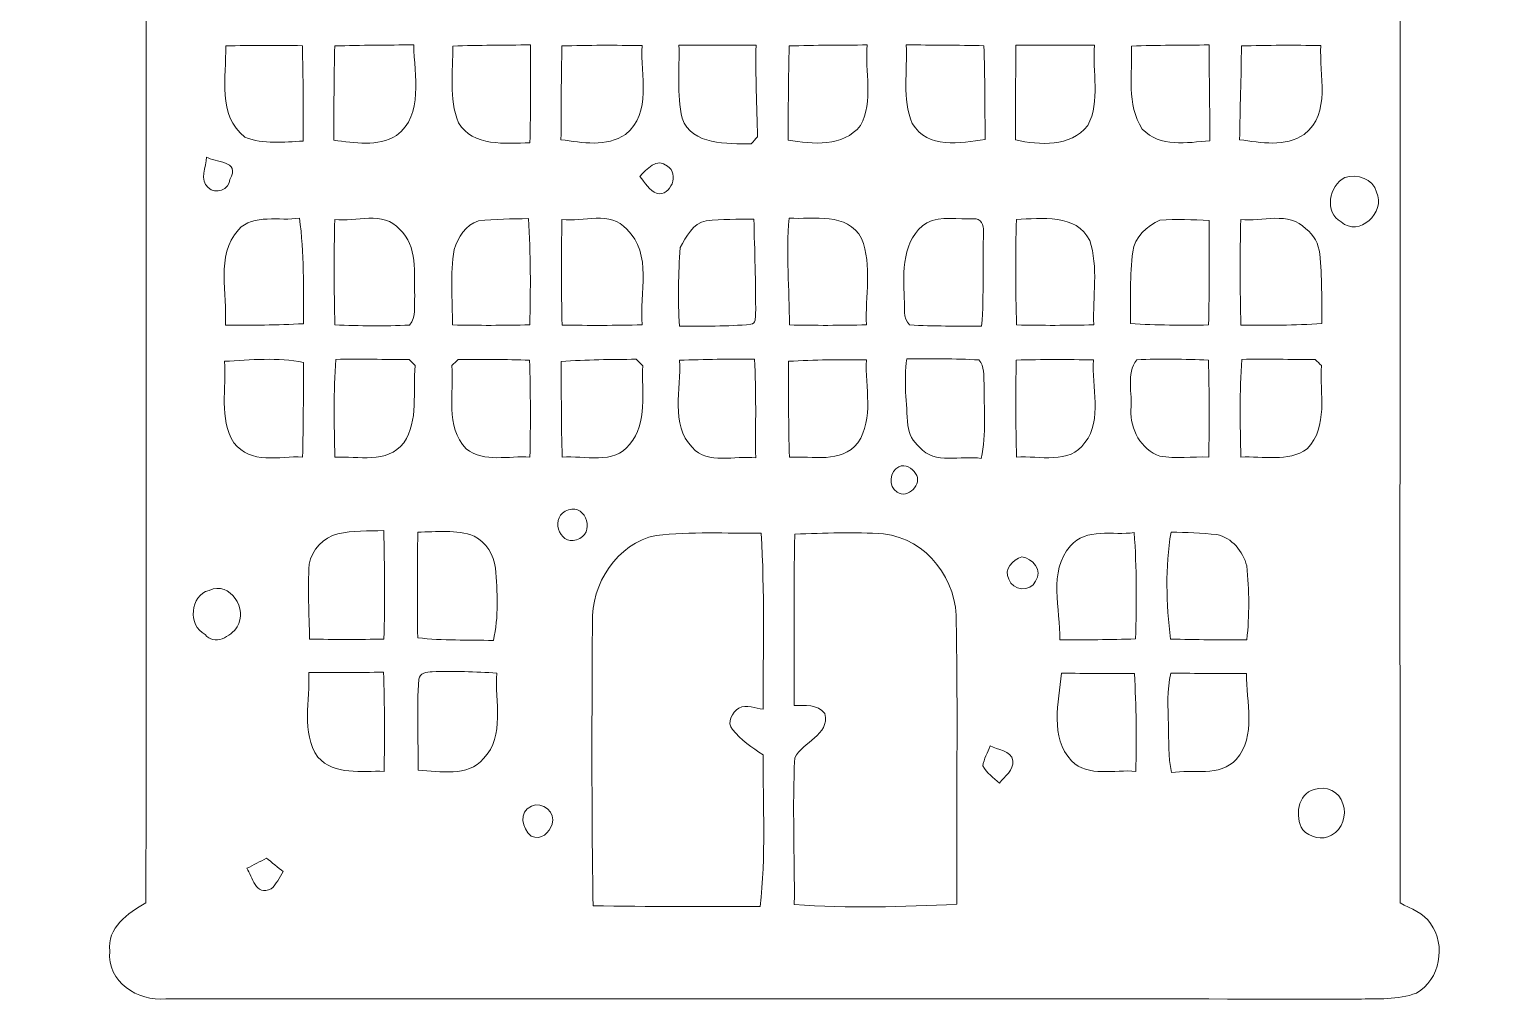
# Model space of a CAD drawing. Header units: centimetres. Extents: x -16.3 to 16.3, y -12.8 to 12.8.
# Drawn here: x -16.3 to 2.02, y -10.99 to 1.24 of the extents above; entities that cross this region are included whole.
import ezdxf

# ---------------------------------------------------------------- set-up
doc = ezdxf.new("R2010")
doc.units = ezdxf.units.CM
doc.header["$MEASUREMENT"] = 0
doc.layers.add('Layer 1', color=7, linetype='Continuous')

msp = doc.modelspace()

# ---------------------------------------------------------------- linework, layer by layer
at = {"layer": 'Layer 1', "color": 251, "lineweight": 9}
for points, knots in [([(-11.70433, 12.76209), (-11.23655, 12.80442), (-10.76383, 12.80371), (-10.29534, 12.76702), (-10.29534, 12.76702), (-9.88647, 12.70599), (-9.56368, 12.33064), (-9.52417, 11.92494), (-9.52417, 11.92494), (-9.48183, 11.412), (-9.509, 10.89624), (-9.50441, 10.38224), (-9.50441, 10.38224), (-9.03732, 10.35755), (-8.55684, 10.2997), (-8.09506, 10.39812), (-8.09506, 10.39812), (-8.07072, 10.72232), (-8.15504, 11.07016), (-8.03014, 11.38025), (-8.03014, 11.38025), (-7.86294, 11.78066), (-7.32918, 11.95458), (-6.95559, 11.73621), (-6.95559, 11.73621), (-6.85117, 11.6593), (-6.76262, 11.56335), (-6.67196, 11.47092), (-6.67196, 11.47092), (-6.46453, 11.66424), (-6.21546, 11.87344), (-5.90996, 11.83075), (-5.90996, 11.83075), (-5.64185, 11.80817), (-5.45911, 11.61027), (-5.2732, 11.44234), (-5.2732, 11.44234), (-5.14302, 11.57322), (-5.02378, 11.73021), (-4.84209, 11.79089), (-4.84209, 11.79089), (-4.5306, 11.89637), (-4.16088, 11.77995), (-3.96932, 11.51149), (-3.96932, 11.51149), (-3.74179, 11.16682), (-3.86138, 10.73361), (-3.78518, 10.34803), (-3.78518, 10.34803), (-3.02318, 10.34591), (-2.26118, 10.35685), (-1.49918, 10.36425), (-1.49918, 10.36425), (-0.74176, 9.38424), (-0.0242, 8.37388), (0.72933, 7.39069), (0.72933, 7.39069), (1.24191, 6.65903), (1.812, 5.96512), (2.27414, 5.19959), (2.27414, 5.19959), (2.43642, 4.73639), (2.43889, 4.12609), (2.05189, 3.76872), (2.05189, 3.76872), (1.74956, 3.47556), (1.31212, 3.54541), (0.935, 3.4618), (0.935, 3.4618), (0.94205, -0.94227), (0.93323, -5.34601), (0.93958, -9.75009), (0.93958, -9.75009), (1.07576, -9.81993), (1.23168, -9.87673), (1.322, -10.00832), (1.322, -10.00832), (1.51743, -10.28031), (1.44406, -10.71423), (1.1442, -10.88215), (1.1442, -10.88215), (0.91171, -10.97599), (0.65313, -10.94706), (0.40865, -10.95976), (0.40865, -10.95976), (-4.58951, -10.95024), (-9.58802, -10.96258), (-14.58582, -10.95376), (-14.58582, -10.95376), (-14.93613, -10.99327), (-15.32666, -10.73927), (-15.28997, -10.35686), (-15.28997, -10.35686), (-15.3256, -10.06371), (-15.06207, -9.87285), (-14.83524, -9.74973), (-14.83524, -9.74973), (-14.82606, -5.6367), (-14.83559, -1.52331), (-14.83065, 2.59009), (-14.83065, 2.59009), (-14.83453, 2.89101), (-14.8236, 3.19299), (-14.85288, 3.49285), (-14.85288, 3.49285), (-15.17108, 3.51578), (-15.51433, 3.49673), (-15.79973, 3.66642), (-15.79973, 3.66642), (-16.03927, 3.84245), (-16.24176, 4.11444), (-16.23541, 4.42454), (-16.23541, 4.42454), (-16.25129, 4.70746), (-16.3035, 5.02285), (-16.14616, 5.27932), (-16.14616, 5.27932), (-15.3009, 6.70101), (-14.44965, 8.11953), (-13.58676, 9.53029), (-13.58676, 9.53029), (-13.41919, 9.79311), (-13.28443, 10.07992), (-13.07523, 10.31345), (-13.07523, 10.31345), (-12.89637, 10.34909), (-12.71187, 10.35191), (-12.53371, 10.39176), (-12.53371, 10.39176), (-12.36826, 10.4274), (-12.5256, 10.67611), (-12.46492, 10.77383), (-12.46492, 10.77383), (-12.44093, 11.20457), (-12.55418, 11.64237), (-12.45505, 12.06817), (-12.45505, 12.06817), (-12.36932, 12.42095), (-12.06064, 12.70247), (-11.70433, 12.76209), (-11.70433, 12.76209), (-11.70433, 12.76209), (-11.70433, 12.76209), (-11.70433, 12.76209)], [0, 0, 0, 0, 0.02702703, 0.02702703, 0.02702703, 0.02702703, 0.05405405, 0.05405405, 0.05405405, 0.05405405, 0.08108108, 0.08108108, 0.08108108, 0.08108108, 0.10810811, 0.10810811, 0.10810811, 0.10810811, 0.13513514, 0.13513514, 0.13513514, 0.13513514, 0.16216216, 0.16216216, 0.16216216, 0.16216216, 0.18918919, 0.18918919, 0.18918919, 0.18918919, 0.21621622, 0.21621622, 0.21621622, 0.21621622, 0.24324324, 0.24324324, 0.24324324, 0.24324324, 0.27027027, 0.27027027, 0.27027027, 0.27027027, 0.2972973, 0.2972973, 0.2972973, 0.2972973, 0.32432432, 0.32432432, 0.32432432, 0.32432432, 0.35135135, 0.35135135, 0.35135135, 0.35135135, 0.37837838, 0.37837838, 0.37837838, 0.37837838, 0.40540541, 0.40540541, 0.40540541, 0.40540541, 0.43243243, 0.43243243, 0.43243243, 0.43243243, 0.45945946, 0.45945946, 0.45945946, 0.45945946, 0.48648649, 0.48648649, 0.48648649, 0.48648649, 0.51351351, 0.51351351, 0.51351351, 0.51351351, 0.54054054, 0.54054054, 0.54054054, 0.54054054, 0.56756757, 0.56756757, 0.56756757, 0.56756757, 0.59459459, 0.59459459, 0.59459459, 0.59459459, 0.62162162, 0.62162162, 0.62162162, 0.62162162, 0.64864865, 0.64864865, 0.64864865, 0.64864865, 0.67567568, 0.67567568, 0.67567568, 0.67567568, 0.7027027, 0.7027027, 0.7027027, 0.7027027, 0.72972973, 0.72972973, 0.72972973, 0.72972973, 0.75675676, 0.75675676, 0.75675676, 0.75675676, 0.78378378, 0.78378378, 0.78378378, 0.78378378, 0.81081081, 0.81081081, 0.81081081, 0.81081081, 0.83783784, 0.83783784, 0.83783784, 0.83783784, 0.86486486, 0.86486486, 0.86486486, 0.86486486, 0.89189189, 0.89189189, 0.89189189, 0.89189189, 0.91891892, 0.91891892, 0.91891892, 0.91891892, 0.94594595, 0.94594595, 0.94594595, 0.94594595, 1, 1, 1, 1]), ([(-13.83158, 1.02658), (-13.81783, 0.63464), (-13.94518, 0.15663), (-13.58887, -0.1203), (-13.58887, -0.1203), (-13.35569, -0.21626), (-13.10098, -0.17851), (-12.85615, -0.17075), (-12.85615, -0.17075), (-12.8551, 0.22965), (-12.85615, 0.63006), (-12.86744, 1.02976), (-12.86744, 1.02976), (-13.18882, 1.03681), (-13.5102, 1.03611), (-13.83158, 1.02658), (-13.83158, 1.02658), (-13.83158, 1.02658), (-13.83158, 1.02658), (-13.83158, 1.02658)], [0, 0, 0, 0, 0.16666667, 0.16666667, 0.16666667, 0.16666667, 0.33333333, 0.33333333, 0.33333333, 0.33333333, 0.5, 0.5, 0.5, 0.5, 0.66666667, 0.66666667, 0.66666667, 0.66666667, 1, 1, 1, 1]), ([(-12.45928, 1.02623), (-12.46951, 0.63182), (-12.47092, 0.23742), (-12.47268, -0.15734), (-12.47268, -0.15734), (-12.20951, -0.19403), (-11.9227, -0.2413), (-11.68211, -0.10055), (-11.68211, -0.10055), (-11.33603, 0.16474), (-11.46162, 0.65475), (-11.46586, 1.03928), (-11.46586, 1.03928), (-11.79711, 1.03893), (-12.12837, 1.03646), (-12.45928, 1.02623), (-12.45928, 1.02623), (-12.45928, 1.02623), (-12.45928, 1.02623), (-12.45928, 1.02623)], [0, 0, 0, 0, 0.16666667, 0.16666667, 0.16666667, 0.16666667, 0.33333333, 0.33333333, 0.33333333, 0.33333333, 0.5, 0.5, 0.5, 0.5, 0.66666667, 0.66666667, 0.66666667, 0.66666667, 1, 1, 1, 1]), ([(-10.97303, 1.02517), (-10.97479, 0.70308), (-11.02559, 0.36794), (-10.90494, 0.06103), (-10.90494, 0.06103), (-10.72114, -0.24695), (-10.3098, -0.19262), (-10.0064, -0.19297), (-10.0064, -0.19297), (-9.99406, 0.21766), (-9.99971, 0.62865), (-9.99795, 1.03928), (-9.99795, 1.03928), (-10.32321, 1.03893), (-10.64812, 1.03611), (-10.97303, 1.02517), (-10.97303, 1.02517), (-10.97303, 1.02517), (-10.97303, 1.02517), (-10.97303, 1.02517)], [0, 0, 0, 0, 0.16666667, 0.16666667, 0.16666667, 0.16666667, 0.33333333, 0.33333333, 0.33333333, 0.33333333, 0.5, 0.5, 0.5, 0.5, 0.66666667, 0.66666667, 0.66666667, 0.66666667, 1, 1, 1, 1]), ([(-9.60212, 1.02729), (-9.61201, 0.63429), (-9.61235, 0.2413), (-9.61448, -0.1524), (-9.61448, -0.1524), (-9.34566, -0.18839), (-9.04298, -0.24942), (-8.80485, -0.08502), (-8.80485, -0.08502), (-8.46018, 0.18344), (-8.62, 0.66251), (-8.59566, 1.03046), (-8.59566, 1.03046), (-8.93115, 1.03822), (-9.26663, 1.03646), (-9.60212, 1.02729), (-9.60212, 1.02729), (-9.60212, 1.02729), (-9.60212, 1.02729), (-9.60212, 1.02729)], [0, 0, 0, 0, 0.16666667, 0.16666667, 0.16666667, 0.16666667, 0.33333333, 0.33333333, 0.33333333, 0.33333333, 0.5, 0.5, 0.5, 0.5, 0.66666667, 0.66666667, 0.66666667, 0.66666667, 1, 1, 1, 1]), ([(-8.13069, 1.03787), (-8.12364, 0.73201), (-8.15997, 0.41874), (-8.09189, 0.11888), (-8.09189, 0.11888), (-7.96454, -0.23001), (-7.51933, -0.19862), (-7.22194, -0.20497), (-7.22194, -0.20497), (-7.19583, -0.17463), (-7.16938, -0.14464), (-7.14256, -0.11501), (-7.14256, -0.11501), (-7.15244, 0.26952), (-7.16938, 0.65334), (-7.16091, 1.03752), (-7.16091, 1.03752), (-7.48441, 1.03857), (-7.80755, 1.03857), (-8.13069, 1.03787), (-8.13069, 1.03787), (-8.13069, 1.03787), (-8.13069, 1.03787), (-8.13069, 1.03787)], [0, 0, 0, 0, 0.14285714, 0.14285714, 0.14285714, 0.14285714, 0.28571429, 0.28571429, 0.28571429, 0.28571429, 0.42857143, 0.42857143, 0.42857143, 0.42857143, 0.57142857, 0.57142857, 0.57142857, 0.57142857, 0.71428571, 0.71428571, 0.71428571, 0.71428571, 1, 1, 1, 1]), ([(-6.74428, 1.02623), (-6.75416, 0.63182), (-6.75592, 0.23742), (-6.75839, -0.15734), (-6.75839, -0.15734), (-6.4483, -0.2085), (-6.06977, -0.24836), (-5.84822, 0.02575), (-5.84822, 0.02575), (-5.68065, 0.33302), (-5.79566, 0.70767), (-5.76215, 1.03893), (-5.76215, 1.03893), (-6.08952, 1.03893), (-6.41725, 1.03646), (-6.74428, 1.02623), (-6.74428, 1.02623), (-6.74428, 1.02623), (-6.74428, 1.02623), (-6.74428, 1.02623)], [0, 0, 0, 0, 0.16666667, 0.16666667, 0.16666667, 0.16666667, 0.33333333, 0.33333333, 0.33333333, 0.33333333, 0.5, 0.5, 0.5, 0.5, 0.66666667, 0.66666667, 0.66666667, 0.66666667, 1, 1, 1, 1]), ([(-5.27425, 1.03893), (-5.25238, 0.71331), (-5.32823, 0.36018), (-5.1977, 0.05256), (-5.1977, 0.05256), (-4.99944, -0.27235), (-4.59445, -0.19791), (-4.28118, -0.14817), (-4.28118, -0.14817), (-4.28189, 0.24447), (-4.284, 0.63711), (-4.2953, 1.0294), (-4.2953, 1.0294), (-4.62161, 1.03822), (-4.94793, 1.03893), (-5.27425, 1.03893), (-5.27425, 1.03893), (-5.27425, 1.03893), (-5.27425, 1.03893), (-5.27425, 1.03893)], [0, 0, 0, 0, 0.16666667, 0.16666667, 0.16666667, 0.16666667, 0.33333333, 0.33333333, 0.33333333, 0.33333333, 0.5, 0.5, 0.5, 0.5, 0.66666667, 0.66666667, 0.66666667, 0.66666667, 1, 1, 1, 1]), ([(-3.89489, 1.03752), (-3.89595, 0.63994), (-3.89771, 0.24235), (-3.89983, -0.15523), (-3.89983, -0.15523), (-3.5908, -0.22014), (-3.20945, -0.25012), (-2.99072, 0.02575), (-2.99072, 0.02575), (-2.82351, 0.33267), (-2.93816, 0.70661), (-2.90429, 1.03752), (-2.90429, 1.03752), (-3.23485, 1.03857), (-3.56505, 1.03893), (-3.89489, 1.03752), (-3.89489, 1.03752), (-3.89489, 1.03752), (-3.89489, 1.03752), (-3.89489, 1.03752)], [0, 0, 0, 0, 0.16666667, 0.16666667, 0.16666667, 0.16666667, 0.33333333, 0.33333333, 0.33333333, 0.33333333, 0.5, 0.5, 0.5, 0.5, 0.66666667, 0.66666667, 0.66666667, 0.66666667, 1, 1, 1, 1]), ([(-2.43932, 1.02517), (-2.42522, 0.67662), (-2.5067, 0.2921), (-2.30492, -0.01764), (-2.30492, -0.01764), (-2.07562, -0.25506), (-1.74506, -0.18698), (-1.45332, -0.16687), (-1.45332, -0.16687), (-1.45402, 0.2353), (-1.4639, 0.63711), (-1.46284, 1.03893), (-1.46284, 1.03893), (-1.78846, 1.03893), (-2.11407, 1.03611), (-2.43932, 1.02517), (-2.43932, 1.02517), (-2.43932, 1.02517), (-2.43932, 1.02517), (-2.43932, 1.02517)], [0, 0, 0, 0, 0.16666667, 0.16666667, 0.16666667, 0.16666667, 0.33333333, 0.33333333, 0.33333333, 0.33333333, 0.5, 0.5, 0.5, 0.5, 0.66666667, 0.66666667, 0.66666667, 0.66666667, 1, 1, 1, 1]), ([(-1.0582, 1.02658), (-1.05644, 0.63359), (-1.07654, 0.2413), (-1.07937, -0.15205), (-1.07937, -0.15205), (-0.8095, -0.18839), (-0.50646, -0.24942), (-0.26762, -0.08502), (-0.26762, -0.08502), (0.07704, 0.18344), (-0.08277, 0.66251), (-0.05842, 1.03081), (-0.05842, 1.03081), (-0.3918, 1.03822), (-0.72554, 1.03611), (-1.0582, 1.02658), (-1.0582, 1.02658), (-1.0582, 1.02658), (-1.0582, 1.02658), (-1.0582, 1.02658)], [0, 0, 0, 0, 0.16666667, 0.16666667, 0.16666667, 0.16666667, 0.33333333, 0.33333333, 0.33333333, 0.33333333, 0.5, 0.5, 0.5, 0.5, 0.66666667, 0.66666667, 0.66666667, 0.66666667, 1, 1, 1, 1]), ([(-14.07253, -0.36971), (-14.07359, -0.4946), (-14.16884, -0.66076), (-14.05031, -0.75495), (-14.05031, -0.75495), (-13.96423, -0.84879), (-13.78325, -0.77789), (-13.77831, -0.65123), (-13.77831, -0.65123), (-13.63756, -0.41134), (-13.97446, -0.43568), (-14.07253, -0.36971), (-14.07253, -0.36971), (-14.07253, -0.36971), (-14.07253, -0.36971), (-14.07253, -0.36971)], [0, 0, 0, 0, 0.2, 0.2, 0.2, 0.2, 0.4, 0.4, 0.4, 0.4, 0.6, 0.6, 0.6, 0.6, 1, 1, 1, 1]), ([(-8.62281, -0.6149), (-8.5572, -0.6911), (-8.50393, -0.78952), (-8.40621, -0.82938), (-8.40621, -0.82938), (-8.23406, -0.86432), (-8.11976, -0.57856), (-8.27533, -0.48472), (-8.27533, -0.48472), (-8.4048, -0.37007), (-8.54027, -0.52458), (-8.62281, -0.6149), (-8.62281, -0.6149), (-8.62281, -0.6149), (-8.62281, -0.6149), (-8.62281, -0.6149)], [0, 0, 0, 0, 0.2, 0.2, 0.2, 0.2, 0.4, 0.4, 0.4, 0.4, 0.6, 0.6, 0.6, 0.6, 1, 1, 1, 1]), ([(0.24461, -0.6283), (0.04388, -0.72461), (-0.01997, -1.07068), (0.19663, -1.18534), (0.19663, -1.18534), (0.41677, -1.38255), (0.7639, -1.0661), (0.6429, -0.8107), (0.6429, -0.8107), (0.60162, -0.64382), (0.39666, -0.57856), (0.24461, -0.6283), (0.24461, -0.6283), (0.24461, -0.6283), (0.24461, -0.6283), (0.24461, -0.6283)], [0, 0, 0, 0, 0.2, 0.2, 0.2, 0.2, 0.4, 0.4, 0.4, 0.4, 0.6, 0.6, 0.6, 0.6, 1, 1, 1, 1]), ([(-13.67248, -1.28553), (-13.96246, -1.61256), (-13.80513, -2.08952), (-13.83582, -2.48216), (-13.83582, -2.48216), (-13.50844, -2.48745), (-13.18106, -2.48357), (-12.85404, -2.46558), (-12.85404, -2.46558), (-12.85404, -2.02248), (-12.8424, -1.57693), (-12.90413, -1.13736), (-12.90413, -1.13736), (-13.15213, -1.18181), (-13.47986, -1.07527), (-13.67248, -1.28553), (-13.67248, -1.28553), (-13.67248, -1.28553), (-13.67248, -1.28553), (-13.67248, -1.28553)], [0, 0, 0, 0, 0.16666667, 0.16666667, 0.16666667, 0.16666667, 0.33333333, 0.33333333, 0.33333333, 0.33333333, 0.5, 0.5, 0.5, 0.5, 0.66666667, 0.66666667, 0.66666667, 0.66666667, 1, 1, 1, 1]), ([(-12.45963, -1.15641), (-12.47057, -1.5981), (-12.46986, -2.04013), (-12.45751, -2.48181), (-12.45751, -2.48181), (-12.14531, -2.49027), (-11.83204, -2.50121), (-11.51983, -2.48286), (-11.51983, -2.48286), (-11.42952, -2.38409), (-11.46515, -2.23804), (-11.45351, -2.11492), (-11.45351, -2.11492), (-11.46515, -1.83481), (-11.41506, -1.48979), (-11.64436, -1.27812), (-11.64436, -1.27812), (-11.84933, -1.04246), (-12.19399, -1.18604), (-12.45963, -1.15641), (-12.45963, -1.15641), (-12.45963, -1.15641), (-12.45963, -1.15641), (-12.45963, -1.15641)], [0, 0, 0, 0, 0.14285714, 0.14285714, 0.14285714, 0.14285714, 0.28571429, 0.28571429, 0.28571429, 0.28571429, 0.42857143, 0.42857143, 0.42857143, 0.42857143, 0.57142857, 0.57142857, 0.57142857, 0.57142857, 0.71428571, 0.71428571, 0.71428571, 0.71428571, 1, 1, 1, 1]), ([(-9.60212, -1.15641), (-9.61307, -1.5981), (-9.61271, -2.04048), (-9.60001, -2.48251), (-9.60001, -2.48251), (-9.26522, -2.48957), (-8.93043, -2.4878), (-8.59566, -2.47969), (-8.59566, -2.47969), (-8.62458, -2.08422), (-8.46231, -1.59069), (-8.78757, -1.27882), (-8.78757, -1.27882), (-8.99112, -1.0414), (-9.33684, -1.18639), (-9.60212, -1.15641), (-9.60212, -1.15641), (-9.60212, -1.15641), (-9.60212, -1.15641), (-9.60212, -1.15641)], [0, 0, 0, 0, 0.16666667, 0.16666667, 0.16666667, 0.16666667, 0.33333333, 0.33333333, 0.33333333, 0.33333333, 0.5, 0.5, 0.5, 0.5, 0.66666667, 0.66666667, 0.66666667, 0.66666667, 1, 1, 1, 1]), ([(-6.74569, -1.13842), (-6.78767, -1.58469), (-6.73899, -2.03448), (-6.74181, -2.48181), (-6.74181, -2.48181), (-6.41902, -2.48851), (-6.09552, -2.4878), (-5.77238, -2.47969), (-5.77238, -2.47969), (-5.79248, -2.12338), (-5.69723, -1.73427), (-5.83411, -1.3949), (-5.83411, -1.3949), (-6.01509, -1.05904), (-6.43736, -1.15641), (-6.74569, -1.13842), (-6.74569, -1.13842), (-6.74569, -1.13842), (-6.74569, -1.13842), (-6.74569, -1.13842)], [0, 0, 0, 0, 0.16666667, 0.16666667, 0.16666667, 0.16666667, 0.33333333, 0.33333333, 0.33333333, 0.33333333, 0.5, 0.5, 0.5, 0.5, 0.66666667, 0.66666667, 0.66666667, 0.66666667, 1, 1, 1, 1]), ([(-3.88713, -1.155), (-3.89842, -1.59704), (-3.89771, -2.03942), (-3.88501, -2.48181), (-3.88501, -2.48181), (-3.56187, -2.48851), (-3.23837, -2.4878), (-2.91488, -2.47969), (-2.91488, -2.47969), (-2.92863, -2.12972), (-2.85314, -1.7572), (-2.96532, -1.41889), (-2.96532, -1.41889), (-3.13007, -1.0795), (-3.57775, -1.14336), (-3.88713, -1.155), (-3.88713, -1.155), (-3.88713, -1.155), (-3.88713, -1.155), (-3.88713, -1.155)], [0, 0, 0, 0, 0.16666667, 0.16666667, 0.16666667, 0.16666667, 0.33333333, 0.33333333, 0.33333333, 0.33333333, 0.5, 0.5, 0.5, 0.5, 0.66666667, 0.66666667, 0.66666667, 0.66666667, 1, 1, 1, 1]), ([(-1.06491, -1.15641), (-1.0762, -1.59845), (-1.07549, -2.04083), (-1.06279, -2.48322), (-1.06279, -2.48322), (-0.72377, -2.48886), (-0.38474, -2.48427), (-0.04572, -2.46522), (-0.04572, -2.46522), (-0.04819, -2.17242), (-0.04184, -1.87891), (-0.07077, -1.58751), (-0.07077, -1.58751), (-0.08524, -1.4651), (-0.14556, -1.34657), (-0.24716, -1.27424), (-0.24716, -1.27424), (-0.46024, -1.04881), (-0.79715, -1.18251), (-1.06491, -1.15641), (-1.06491, -1.15641), (-1.06491, -1.15641), (-1.06491, -1.15641), (-1.06491, -1.15641)], [0, 0, 0, 0, 0.14285714, 0.14285714, 0.14285714, 0.14285714, 0.28571429, 0.28571429, 0.28571429, 0.28571429, 0.42857143, 0.42857143, 0.42857143, 0.42857143, 0.57142857, 0.57142857, 0.57142857, 0.57142857, 0.71428571, 0.71428571, 0.71428571, 0.71428571, 1, 1, 1, 1]), ([(-10.65235, -1.17334), (-10.81251, -1.21885), (-10.90988, -1.38149), (-10.95927, -1.53072), (-10.95927, -1.53072), (-11.00654, -1.84468), (-10.98185, -2.16501), (-10.97796, -2.48181), (-10.97796, -2.48181), (-10.65482, -2.48851), (-10.33132, -2.4878), (-10.00818, -2.48004), (-10.00818, -2.48004), (-9.99583, -2.03448), (-9.99371, -1.58822), (-10.02476, -1.14371), (-10.02476, -1.14371), (-10.2343, -1.14759), (-10.44421, -1.14865), (-10.65235, -1.17334), (-10.65235, -1.17334), (-10.65235, -1.17334), (-10.65235, -1.17334), (-10.65235, -1.17334)], [0, 0, 0, 0, 0.14285714, 0.14285714, 0.14285714, 0.14285714, 0.28571429, 0.28571429, 0.28571429, 0.28571429, 0.42857143, 0.42857143, 0.42857143, 0.42857143, 0.57142857, 0.57142857, 0.57142857, 0.57142857, 0.71428571, 0.71428571, 0.71428571, 0.71428571, 1, 1, 1, 1]), ([(-7.78921, -1.17334), (-7.95607, -1.20368), (-8.04215, -1.3762), (-8.11729, -1.50849), (-8.11729, -1.50849), (-8.13846, -1.83657), (-8.14622, -2.16713), (-8.12328, -2.49556), (-8.12328, -2.49556), (-7.82413, -2.49274), (-7.52356, -2.50368), (-7.22511, -2.47263), (-7.22511, -2.47263), (-7.16444, -2.46134), (-7.17043, -2.39432), (-7.16655, -2.3474), (-7.16655, -2.3474), (-7.16373, -1.94876), (-7.1789, -1.55047), (-7.18913, -1.15253), (-7.18913, -1.15253), (-7.38916, -1.15429), (-7.59059, -1.14794), (-7.78921, -1.17334), (-7.78921, -1.17334), (-7.78921, -1.17334), (-7.78921, -1.17334), (-7.78921, -1.17334)], [0, 0, 0, 0, 0.125, 0.125, 0.125, 0.125, 0.25, 0.25, 0.25, 0.25, 0.375, 0.375, 0.375, 0.375, 0.5, 0.5, 0.5, 0.5, 0.625, 0.625, 0.625, 0.625, 0.75, 0.75, 0.75, 0.75, 1, 1, 1, 1]), ([(-5.0139, -1.19592), (-5.32752, -1.40089), (-5.31271, -1.82034), (-5.29718, -2.14949), (-5.29718, -2.14949), (-5.28484, -2.25991), (-5.32153, -2.39643), (-5.23016, -2.47969), (-5.23016, -2.47969), (-4.92888, -2.50121), (-4.62691, -2.4938), (-4.32493, -2.49521), (-4.32493, -2.49521), (-4.29036, -2.09868), (-4.31787, -1.69934), (-4.29988, -1.30246), (-4.29988, -1.30246), (-4.29071, -1.22943), (-4.33904, -1.13489), (-4.42335, -1.14688), (-4.42335, -1.14688), (-4.61632, -1.15641), (-4.83399, -1.10702), (-5.0139, -1.19592), (-5.0139, -1.19592), (-5.0139, -1.19592), (-5.0139, -1.19592), (-5.0139, -1.19592)], [0, 0, 0, 0, 0.125, 0.125, 0.125, 0.125, 0.25, 0.25, 0.25, 0.25, 0.375, 0.375, 0.375, 0.375, 0.5, 0.5, 0.5, 0.5, 0.625, 0.625, 0.625, 0.625, 0.75, 0.75, 0.75, 0.75, 1, 1, 1, 1]), ([(-2.08267, -1.16488), (-2.24565, -1.23684), (-2.39841, -1.37549), (-2.42487, -1.56), (-2.42487, -1.56), (-2.4605, -1.8602), (-2.45062, -2.16325), (-2.4538, -2.46522), (-2.4538, -2.46522), (-2.12641, -2.48357), (-1.79869, -2.4878), (-1.4706, -2.48181), (-1.4706, -2.48181), (-1.45967, -2.04436), (-1.46037, -1.60656), (-1.46178, -1.16911), (-1.46178, -1.16911), (-1.66851, -1.15853), (-1.8763, -1.1483), (-2.08267, -1.16488), (-2.08267, -1.16488), (-2.08267, -1.16488), (-2.08267, -1.16488), (-2.08267, -1.16488)], [0, 0, 0, 0, 0.14285714, 0.14285714, 0.14285714, 0.14285714, 0.28571429, 0.28571429, 0.28571429, 0.28571429, 0.42857143, 0.42857143, 0.42857143, 0.42857143, 0.57142857, 0.57142857, 0.57142857, 0.57142857, 0.71428571, 0.71428571, 0.71428571, 0.71428571, 1, 1, 1, 1]), ([(-13.84711, -2.9383), (-13.82065, -3.27697), (-13.91872, -3.65797), (-13.72893, -3.96312), (-13.72893, -3.96312), (-13.51655, -4.2397), (-13.15813, -4.12892), (-12.86462, -4.14197), (-12.86462, -4.14197), (-12.8551, -3.74616), (-12.85404, -3.34999), (-12.85121, -2.95453), (-12.85121, -2.95453), (-13.17789, -2.88362), (-13.51655, -2.92278), (-13.84711, -2.9383), (-13.84711, -2.9383), (-13.84711, -2.9383), (-13.84711, -2.9383), (-13.84711, -2.9383)], [0, 0, 0, 0, 0.16666667, 0.16666667, 0.16666667, 0.16666667, 0.33333333, 0.33333333, 0.33333333, 0.33333333, 0.5, 0.5, 0.5, 0.5, 0.66666667, 0.66666667, 0.66666667, 0.66666667, 1, 1, 1, 1]), ([(-12.44658, -2.91396), (-12.47586, -3.32283), (-12.46704, -3.73381), (-12.45857, -4.14373), (-12.45857, -4.14373), (-12.16471, -4.12963), (-11.80346, -4.23194), (-11.5925, -3.96524), (-11.5925, -3.96524), (-11.39953, -3.6816), (-11.4835, -3.31612), (-11.44786, -2.99333), (-11.44786, -2.99333), (-11.47291, -2.96758), (-11.49761, -2.94183), (-11.5223, -2.91678), (-11.5223, -2.91678), (-11.83063, -2.91325), (-12.1386, -2.91255), (-12.44658, -2.91396), (-12.44658, -2.91396), (-12.44658, -2.91396), (-12.44658, -2.91396), (-12.44658, -2.91396)], [0, 0, 0, 0, 0.14285714, 0.14285714, 0.14285714, 0.14285714, 0.28571429, 0.28571429, 0.28571429, 0.28571429, 0.42857143, 0.42857143, 0.42857143, 0.42857143, 0.57142857, 0.57142857, 0.57142857, 0.57142857, 0.71428571, 0.71428571, 0.71428571, 0.71428571, 1, 1, 1, 1]), ([(-10.90635, -2.91678), (-10.93351, -2.94147), (-10.96103, -2.96617), (-10.98855, -2.99086), (-10.98855, -2.99086), (-10.95786, -3.33976), (-11.07498, -3.75463), (-10.80793, -4.04001), (-10.80793, -4.04001), (-10.5765, -4.21535), (-10.27169, -4.12504), (-10.00571, -4.14233), (-10.00571, -4.14233), (-9.99513, -3.73628), (-9.99901, -3.32988), (-10.00888, -2.92419), (-10.00888, -2.92419), (-10.30804, -2.91537), (-10.6072, -2.91361), (-10.90635, -2.91678), (-10.90635, -2.91678), (-10.90635, -2.91678), (-10.90635, -2.91678), (-10.90635, -2.91678)], [0, 0, 0, 0, 0.14285714, 0.14285714, 0.14285714, 0.14285714, 0.28571429, 0.28571429, 0.28571429, 0.28571429, 0.42857143, 0.42857143, 0.42857143, 0.42857143, 0.57142857, 0.57142857, 0.57142857, 0.57142857, 0.71428571, 0.71428571, 0.71428571, 0.71428571, 1, 1, 1, 1]), ([(-9.6106, -2.93971), (-9.61166, -3.34117), (-9.61094, -3.74262), (-9.5993, -4.14445), (-9.5993, -4.14445), (-9.31956, -4.11728), (-8.94596, -4.24745), (-8.75158, -3.98358), (-8.75158, -3.98358), (-8.5191, -3.713), (-8.60517, -3.31895), (-8.58471, -2.99369), (-8.58471, -2.99369), (-8.61258, -2.96687), (-8.64045, -2.94042), (-8.66833, -2.91361), (-8.66833, -2.91361), (-8.98265, -2.91361), (-9.29698, -2.91925), (-9.6106, -2.93971), (-9.6106, -2.93971), (-9.6106, -2.93971), (-9.6106, -2.93971), (-9.6106, -2.93971)], [0, 0, 0, 0, 0.14285714, 0.14285714, 0.14285714, 0.14285714, 0.28571429, 0.28571429, 0.28571429, 0.28571429, 0.42857143, 0.42857143, 0.42857143, 0.42857143, 0.57142857, 0.57142857, 0.57142857, 0.57142857, 0.71428571, 0.71428571, 0.71428571, 0.71428571, 1, 1, 1, 1]), ([(-8.12293, -2.92525), (-8.09718, -3.28579), (-8.24711, -3.73276), (-7.96489, -4.0192), (-7.96489, -4.0192), (-7.76381, -4.24852), (-7.4269, -4.11517), (-7.1662, -4.15362), (-7.1662, -4.15362), (-7.17043, -3.7391), (-7.15703, -3.32318), (-7.18066, -2.90972), (-7.18066, -2.90972), (-7.49499, -2.91043), (-7.80896, -2.91466), (-8.12293, -2.92525), (-8.12293, -2.92525), (-8.12293, -2.92525), (-8.12293, -2.92525), (-8.12293, -2.92525)], [0, 0, 0, 0, 0.16666667, 0.16666667, 0.16666667, 0.16666667, 0.33333333, 0.33333333, 0.33333333, 0.33333333, 0.5, 0.5, 0.5, 0.5, 0.66666667, 0.66666667, 0.66666667, 0.66666667, 1, 1, 1, 1]), ([(-6.7531, -2.93865), (-6.75451, -3.34047), (-6.75345, -3.74228), (-6.74181, -4.14445), (-6.74181, -4.14445), (-6.44971, -4.12681), (-6.0934, -4.22911), (-5.88068, -3.96277), (-5.88068, -3.96277), (-5.67395, -3.65443), (-5.79178, -3.26497), (-5.77379, -2.92101), (-5.77379, -2.92101), (-6.10046, -2.91502), (-6.42713, -2.91925), (-6.7531, -2.93865), (-6.7531, -2.93865), (-6.7531, -2.93865), (-6.7531, -2.93865), (-6.7531, -2.93865)], [0, 0, 0, 0, 0.16666667, 0.16666667, 0.16666667, 0.16666667, 0.33333333, 0.33333333, 0.33333333, 0.33333333, 0.5, 0.5, 0.5, 0.5, 0.66666667, 0.66666667, 0.66666667, 0.66666667, 1, 1, 1, 1]), ([(-5.26579, -2.90761), (-5.30459, -3.1856), (-5.26967, -3.46676), (-5.25203, -3.74546), (-5.25203, -3.74546), (-5.24215, -3.85129), (-5.18606, -3.94866), (-5.10633, -4.01815), (-5.10633, -4.01815), (-4.91371, -4.24499), (-4.5828, -4.11586), (-4.32987, -4.16067), (-4.32987, -4.16067), (-4.26072, -3.85199), (-4.29775, -3.53097), (-4.29318, -3.21805), (-4.29318, -3.21805), (-4.30059, -3.11786), (-4.28436, -3.00145), (-4.35844, -2.92137), (-4.35844, -2.92137), (-4.66076, -2.90232), (-4.96346, -2.90867), (-5.26579, -2.90761), (-5.26579, -2.90761), (-5.26579, -2.90761), (-5.26579, -2.90761), (-5.26579, -2.90761)], [0, 0, 0, 0, 0.125, 0.125, 0.125, 0.125, 0.25, 0.25, 0.25, 0.25, 0.375, 0.375, 0.375, 0.375, 0.5, 0.5, 0.5, 0.5, 0.625, 0.625, 0.625, 0.625, 0.75, 0.75, 0.75, 0.75, 1, 1, 1, 1]), ([(-3.88854, -2.92348), (-3.89913, -3.33024), (-3.8956, -3.73734), (-3.88501, -4.14445), (-3.88501, -4.14445), (-3.59644, -4.12152), (-3.21826, -4.24358), (-3.02494, -3.96136), (-3.02494, -3.96136), (-2.79705, -3.66784), (-2.9491, -3.25862), (-2.91664, -2.92137), (-2.91664, -2.92137), (-3.24084, -2.91396), (-3.56469, -2.91466), (-3.88854, -2.92348), (-3.88854, -2.92348), (-3.88854, -2.92348), (-3.88854, -2.92348), (-3.88854, -2.92348)], [0, 0, 0, 0, 0.16666667, 0.16666667, 0.16666667, 0.16666667, 0.33333333, 0.33333333, 0.33333333, 0.33333333, 0.5, 0.5, 0.5, 0.5, 0.66666667, 0.66666667, 0.66666667, 0.66666667, 1, 1, 1, 1]), ([(-2.37336, -2.92031), (-2.51165, -3.09458), (-2.42451, -3.34787), (-2.44603, -3.54825), (-2.44603, -3.54825), (-2.4605, -3.79061), (-2.31692, -4.04707), (-2.08444, -4.13139), (-2.08444, -4.13139), (-1.88194, -4.16385), (-1.67345, -4.13739), (-1.46849, -4.14233), (-1.46849, -4.14233), (-1.4579, -3.73558), (-1.46178, -3.32882), (-1.47166, -2.92242), (-1.47166, -2.92242), (-1.77223, -2.91325), (-2.07314, -2.90161), (-2.37336, -2.92031), (-2.37336, -2.92031), (-2.37336, -2.92031), (-2.37336, -2.92031), (-2.37336, -2.92031)], [0, 0, 0, 0, 0.14285714, 0.14285714, 0.14285714, 0.14285714, 0.28571429, 0.28571429, 0.28571429, 0.28571429, 0.42857143, 0.42857143, 0.42857143, 0.42857143, 0.57142857, 0.57142857, 0.57142857, 0.57142857, 0.71428571, 0.71428571, 0.71428571, 0.71428571, 1, 1, 1, 1]), ([(-1.05186, -2.91396), (-1.08114, -3.32318), (-1.07267, -3.73381), (-1.06385, -4.14373), (-1.06385, -4.14373), (-0.78692, -4.12787), (-0.47188, -4.21042), (-0.22882, -4.04001), (-0.22882, -4.04001), (0.04035, -3.75463), (-0.075, -3.34223), (-0.0489, -2.99298), (-0.0489, -2.99298), (-0.07571, -2.96758), (-0.10217, -2.94218), (-0.12827, -2.91713), (-0.12827, -2.91713), (-0.43625, -2.91325), (-0.74423, -2.91255), (-1.05186, -2.91396), (-1.05186, -2.91396), (-1.05186, -2.91396), (-1.05186, -2.91396), (-1.05186, -2.91396)], [0, 0, 0, 0, 0.14285714, 0.14285714, 0.14285714, 0.14285714, 0.28571429, 0.28571429, 0.28571429, 0.28571429, 0.42857143, 0.42857143, 0.42857143, 0.42857143, 0.57142857, 0.57142857, 0.57142857, 0.57142857, 0.71428571, 0.71428571, 0.71428571, 0.71428571, 1, 1, 1, 1]), ([(-5.36527, -4.26369), (-5.48204, -4.31554), (-5.50144, -4.51592), (-5.38679, -4.58259), (-5.38679, -4.58259), (-5.25803, -4.6789), (-5.0573, -4.47817), (-5.15501, -4.34976), (-5.15501, -4.34976), (-5.19946, -4.28344), (-5.28413, -4.22488), (-5.36527, -4.26369), (-5.36527, -4.26369), (-5.36527, -4.26369), (-5.36527, -4.26369), (-5.36527, -4.26369)], [0, 0, 0, 0, 0.2, 0.2, 0.2, 0.2, 0.4, 0.4, 0.4, 0.4, 0.6, 0.6, 0.6, 0.6, 1, 1, 1, 1]), ([(-9.56297, -4.82424), (-9.75947, -4.92832), (-9.61377, -5.29768), (-9.376, -5.16503), (-9.376, -5.16503), (-9.17949, -5.06061), (-9.3252, -4.69159), (-9.56297, -4.82424), (-9.56297, -4.82424), (-9.56297, -4.82424), (-9.56297, -4.82424), (-9.56297, -4.82424)], [0, 0, 0, 0, 0.25, 0.25, 0.25, 0.25, 0.5, 0.5, 0.5, 0.5, 1, 1, 1, 1]), ([(-12.42188, -5.10965), (-12.6011, -5.15198), (-12.74856, -5.30826), (-12.78101, -5.48853), (-12.78101, -5.48853), (-12.79936, -5.80215), (-12.78489, -6.11683), (-12.77572, -6.43115), (-12.77572, -6.43115), (-12.46422, -6.43856), (-12.15236, -6.43856), (-11.84086, -6.4308), (-11.84086, -6.4308), (-11.82957, -5.97572), (-11.83098, -5.52063), (-11.84403, -5.06625), (-11.84403, -5.06625), (-12.037, -5.07366), (-12.2335, -5.06379), (-12.42188, -5.10965), (-12.42188, -5.10965), (-12.42188, -5.10965), (-12.42188, -5.10965), (-12.42188, -5.10965)], [0, 0, 0, 0, 0.14285714, 0.14285714, 0.14285714, 0.14285714, 0.28571429, 0.28571429, 0.28571429, 0.28571429, 0.42857143, 0.42857143, 0.42857143, 0.42857143, 0.57142857, 0.57142857, 0.57142857, 0.57142857, 0.71428571, 0.71428571, 0.71428571, 0.71428571, 1, 1, 1, 1]), ([(-11.41611, -5.08813), (-11.42105, -5.53051), (-11.42388, -5.97325), (-11.41682, -6.41598), (-11.41682, -6.41598), (-11.10073, -6.45126), (-10.78217, -6.43997), (-10.46467, -6.44914), (-10.46467, -6.44914), (-10.39729, -6.1514), (-10.41246, -5.8399), (-10.43998, -5.53862), (-10.43998, -5.53862), (-10.45868, -5.37176), (-10.55675, -5.21619), (-10.70597, -5.13646), (-10.70597, -5.13646), (-10.93422, -5.05285), (-11.17905, -5.08178), (-11.41611, -5.08813), (-11.41611, -5.08813), (-11.41611, -5.08813), (-11.41611, -5.08813), (-11.41611, -5.08813)], [0, 0, 0, 0, 0.14285714, 0.14285714, 0.14285714, 0.14285714, 0.28571429, 0.28571429, 0.28571429, 0.28571429, 0.42857143, 0.42857143, 0.42857143, 0.42857143, 0.57142857, 0.57142857, 0.57142857, 0.57142857, 0.71428571, 0.71428571, 0.71428571, 0.71428571, 1, 1, 1, 1]), ([(-8.4175, -5.12729), (-8.91245, -5.22642), (-9.23594, -5.74006), (-9.21972, -6.22795), (-9.21972, -6.22795), (-9.22642, -7.41329), (-9.2303, -8.59932), (-9.21125, -9.78501), (-9.21125, -9.78501), (-8.51099, -9.79806), (-7.81037, -9.79101), (-7.11011, -9.79524), (-7.11011, -9.79524), (-7.03638, -9.1627), (-7.07554, -8.52348), (-7.07342, -7.88883), (-7.07342, -7.88883), (-7.20959, -7.79286), (-7.35564, -7.70256), (-7.45689, -7.56745), (-7.45689, -7.56745), (-7.53697, -7.48031), (-7.45936, -7.35155), (-7.37646, -7.29828), (-7.37646, -7.29828), (-7.27909, -7.25066), (-7.17079, -7.30216), (-7.0713, -7.31486), (-7.0713, -7.31486), (-7.07413, -6.57685), (-7.05084, -5.83778), (-7.09741, -5.10047), (-7.09741, -5.10047), (-7.53732, -5.10224), (-7.97935, -5.07825), (-8.4175, -5.12729), (-8.4175, -5.12729), (-8.4175, -5.12729), (-8.4175, -5.12729), (-8.4175, -5.12729)], [0, 0, 0, 0, 0.09090909, 0.09090909, 0.09090909, 0.09090909, 0.18181818, 0.18181818, 0.18181818, 0.18181818, 0.27272727, 0.27272727, 0.27272727, 0.27272727, 0.36363636, 0.36363636, 0.36363636, 0.36363636, 0.45454545, 0.45454545, 0.45454545, 0.45454545, 0.54545455, 0.54545455, 0.54545455, 0.54545455, 0.63636364, 0.63636364, 0.63636364, 0.63636364, 0.72727273, 0.72727273, 0.72727273, 0.72727273, 0.81818182, 0.81818182, 0.81818182, 0.81818182, 1, 1, 1, 1]), ([(-6.67337, -5.11141), (-6.68925, -5.82967), (-6.6829, -6.54827), (-6.68078, -7.26724), (-6.68078, -7.26724), (-6.54849, -7.26512), (-6.38974, -7.24924), (-6.29696, -7.36566), (-6.29696, -7.36566), (-6.22993, -7.64541), (-6.57777, -7.72161), (-6.67513, -7.92587), (-6.67513, -7.92587), (-6.70547, -8.53934), (-6.67478, -9.15495), (-6.68043, -9.76949), (-6.68043, -9.76949), (-6.00133, -9.81747), (-5.31729, -9.79912), (-4.63749, -9.76596), (-4.63749, -9.76596), (-4.64243, -8.58733), (-4.62266, -7.40799), (-4.64349, -6.22972), (-4.64349, -6.22972), (-4.61879, -5.69984), (-5.01355, -5.16468), (-5.55648, -5.11), (-5.55648, -5.11), (-5.92795, -5.08213), (-6.30154, -5.10083), (-6.67337, -5.11141), (-6.67337, -5.11141), (-6.67337, -5.11141), (-6.67337, -5.11141), (-6.67337, -5.11141)], [0, 0, 0, 0, 0.1, 0.1, 0.1, 0.1, 0.2, 0.2, 0.2, 0.2, 0.3, 0.3, 0.3, 0.3, 0.4, 0.4, 0.4, 0.4, 0.5, 0.5, 0.5, 0.5, 0.6, 0.6, 0.6, 0.6, 0.7, 0.7, 0.7, 0.7, 0.8, 0.8, 0.8, 0.8, 1, 1, 1, 1]), ([(-3.20698, -5.26028), (-3.4952, -5.58166), (-3.3301, -6.05686), (-3.33997, -6.44174), (-3.33997, -6.44174), (-3.02283, -6.44138), (-2.70533, -6.43891), (-2.38818, -6.42974), (-2.38818, -6.42974), (-2.37583, -5.98348), (-2.37407, -5.53686), (-2.40546, -5.09201), (-2.40546, -5.09201), (-2.66617, -5.13187), (-3.01365, -5.02604), (-3.20698, -5.26028), (-3.20698, -5.26028), (-3.20698, -5.26028), (-3.20698, -5.26028), (-3.20698, -5.26028)], [0, 0, 0, 0, 0.16666667, 0.16666667, 0.16666667, 0.16666667, 0.33333333, 0.33333333, 0.33333333, 0.33333333, 0.5, 0.5, 0.5, 0.5, 0.66666667, 0.66666667, 0.66666667, 0.66666667, 1, 1, 1, 1]), ([(-1.94262, -5.08601), (-2.01635, -5.52945), (-2.00259, -5.98559), (-1.94932, -6.43115), (-1.94932, -6.43115), (-1.62971, -6.44032), (-1.30974, -6.44174), (-0.9894, -6.44138), (-0.9894, -6.44138), (-0.9559, -6.1327), (-0.95766, -5.81908), (-0.99082, -5.51111), (-0.99082, -5.51111), (-1.03528, -5.32943), (-1.17709, -5.15586), (-1.36653, -5.11776), (-1.36653, -5.11776), (-1.55845, -5.10012), (-1.75036, -5.08954), (-1.94262, -5.08601), (-1.94262, -5.08601), (-1.94262, -5.08601), (-1.94262, -5.08601), (-1.94262, -5.08601)], [0, 0, 0, 0, 0.14285714, 0.14285714, 0.14285714, 0.14285714, 0.28571429, 0.28571429, 0.28571429, 0.28571429, 0.42857143, 0.42857143, 0.42857143, 0.42857143, 0.57142857, 0.57142857, 0.57142857, 0.57142857, 0.71428571, 0.71428571, 0.71428571, 0.71428571, 1, 1, 1, 1]), ([(-3.81799, -5.39857), (-3.93157, -5.43032), (-4.05153, -5.55626), (-3.98203, -5.67868), (-3.98203, -5.67868), (-3.93088, -5.82437), (-3.71462, -5.84342), (-3.64513, -5.70267), (-3.64513, -5.70267), (-3.54988, -5.57496), (-3.68252, -5.40986), (-3.81799, -5.39857), (-3.81799, -5.39857), (-3.81799, -5.39857), (-3.81799, -5.39857), (-3.81799, -5.39857)], [0, 0, 0, 0, 0.2, 0.2, 0.2, 0.2, 0.4, 0.4, 0.4, 0.4, 0.6, 0.6, 0.6, 0.6, 1, 1, 1, 1]), ([(-14.04113, -5.81908), (-14.28032, -5.87694), (-14.3103, -6.26746), (-14.09123, -6.37189), (-14.09123, -6.37189), (-13.9794, -6.52393), (-13.7642, -6.39729), (-13.688, -6.27875), (-13.688, -6.27875), (-13.55007, -6.05932), (-13.76914, -5.69491), (-14.04113, -5.81908), (-14.04113, -5.81908), (-14.04113, -5.81908), (-14.04113, -5.81908), (-14.04113, -5.81908)], [0, 0, 0, 0, 0.2, 0.2, 0.2, 0.2, 0.4, 0.4, 0.4, 0.4, 0.6, 0.6, 0.6, 0.6, 1, 1, 1, 1]), ([(-12.78525, -6.85166), (-12.77008, -7.20127), (-12.88367, -7.60237), (-12.67306, -7.91564), (-12.67306, -7.91564), (-12.45998, -8.14989), (-12.12096, -8.08286), (-11.84051, -8.09591), (-11.84051, -8.09591), (-11.82745, -7.67928), (-11.8338, -7.26194), (-11.84509, -6.84567), (-11.84509, -6.84567), (-12.15836, -6.85554), (-12.47198, -6.85237), (-12.78525, -6.85166), (-12.78525, -6.85166), (-12.78525, -6.85166), (-12.78525, -6.85166), (-12.78525, -6.85166)], [0, 0, 0, 0, 0.16666667, 0.16666667, 0.16666667, 0.16666667, 0.33333333, 0.33333333, 0.33333333, 0.33333333, 0.5, 0.5, 0.5, 0.5, 0.66666667, 0.66666667, 0.66666667, 0.66666667, 1, 1, 1, 1]), ([(-11.40341, -6.93668), (-11.42987, -7.31627), (-11.40871, -7.69833), (-11.40906, -8.07932), (-11.40906, -8.07932), (-11.13107, -8.09309), (-10.7917, -8.17105), (-10.5885, -7.93292), (-10.5885, -7.93292), (-10.31016, -7.64646), (-10.45374, -7.21079), (-10.42022, -6.85837), (-10.42022, -6.85837), (-10.69186, -6.84284), (-10.96421, -6.83085), (-11.23585, -6.84214), (-11.23585, -6.84214), (-11.2997, -6.84531), (-11.39354, -6.85872), (-11.40341, -6.93668), (-11.40341, -6.93668), (-11.40341, -6.93668), (-11.40341, -6.93668), (-11.40341, -6.93668)], [0, 0, 0, 0, 0.14285714, 0.14285714, 0.14285714, 0.14285714, 0.28571429, 0.28571429, 0.28571429, 0.28571429, 0.42857143, 0.42857143, 0.42857143, 0.42857143, 0.57142857, 0.57142857, 0.57142857, 0.57142857, 0.71428571, 0.71428571, 0.71428571, 0.71428571, 1, 1, 1, 1]), ([(-3.31951, -6.86154), (-3.35373, -7.22596), (-3.47297, -7.66551), (-3.19463, -7.96256), (-3.19463, -7.96256), (-2.98296, -8.17423), (-2.64959, -8.06875), (-2.38536, -8.0945), (-2.38536, -8.0945), (-2.37547, -7.68456), (-2.3783, -7.27464), (-2.4037, -6.86577), (-2.4037, -6.86577), (-2.70921, -6.86401), (-3.01436, -6.8626), (-3.31951, -6.86154), (-3.31951, -6.86154), (-3.31951, -6.86154), (-3.31951, -6.86154), (-3.31951, -6.86154)], [0, 0, 0, 0, 0.16666667, 0.16666667, 0.16666667, 0.16666667, 0.33333333, 0.33333333, 0.33333333, 0.33333333, 0.5, 0.5, 0.5, 0.5, 0.66666667, 0.66666667, 0.66666667, 0.66666667, 1, 1, 1, 1]), ([(-1.94474, -6.86119), (-1.99554, -7.0718), (-1.97931, -7.28911), (-1.97508, -7.5043), (-1.97508, -7.5043), (-1.96837, -7.70574), (-1.9786, -7.91105), (-1.93733, -8.11037), (-1.93733, -8.11037), (-1.67345, -8.06734), (-1.32561, -8.17105), (-1.12311, -7.94385), (-1.12311, -7.94385), (-0.86206, -7.65035), (-1, -7.21785), (-0.99224, -6.86542), (-0.99224, -6.86542), (-1.31009, -6.86331), (-1.62759, -6.86225), (-1.94474, -6.86119), (-1.94474, -6.86119), (-1.94474, -6.86119), (-1.94474, -6.86119), (-1.94474, -6.86119)], [0, 0, 0, 0, 0.14285714, 0.14285714, 0.14285714, 0.14285714, 0.28571429, 0.28571429, 0.28571429, 0.28571429, 0.42857143, 0.42857143, 0.42857143, 0.42857143, 0.57142857, 0.57142857, 0.57142857, 0.57142857, 0.71428571, 0.71428571, 0.71428571, 0.71428571, 1, 1, 1, 1]), ([(-4.21557, -7.77594), (-4.25085, -7.85779), (-4.29388, -7.93822), (-4.31046, -8.02676), (-4.31046, -8.02676), (-4.26108, -8.11567), (-4.175, -8.17529), (-4.10056, -8.24231), (-4.10056, -8.24231), (-4.03177, -8.15976), (-3.92275, -8.08074), (-3.93122, -7.9615), (-3.93122, -7.9615), (-3.95203, -7.83096), (-4.13055, -7.82462), (-4.21557, -7.77594), (-4.21557, -7.77594), (-4.21557, -7.77594), (-4.21557, -7.77594), (-4.21557, -7.77594)], [0, 0, 0, 0, 0.16666667, 0.16666667, 0.16666667, 0.16666667, 0.33333333, 0.33333333, 0.33333333, 0.33333333, 0.5, 0.5, 0.5, 0.5, 0.66666667, 0.66666667, 0.66666667, 0.66666667, 1, 1, 1, 1]), ([(-0.14203, -8.3231), (-0.35088, -8.37849), (-0.38968, -8.66706), (-0.28597, -8.82863), (-0.28597, -8.82863), (-0.19671, -8.92316), (-0.04008, -8.96692), (0.07704, -8.89672), (0.07704, -8.89672), (0.21286, -8.82228), (0.27072, -8.64765), (0.21956, -8.50124), (0.21956, -8.50124), (0.18182, -8.35167), (0.00261, -8.26736), (-0.14203, -8.3231), (-0.14203, -8.3231), (-0.14203, -8.3231), (-0.14203, -8.3231), (-0.14203, -8.3231)], [0, 0, 0, 0, 0.16666667, 0.16666667, 0.16666667, 0.16666667, 0.33333333, 0.33333333, 0.33333333, 0.33333333, 0.5, 0.5, 0.5, 0.5, 0.66666667, 0.66666667, 0.66666667, 0.66666667, 1, 1, 1, 1]), ([(-9.9856, -8.53194), (-10.15246, -8.6025), (-10.10519, -8.81275), (-9.99019, -8.90836), (-9.99019, -8.90836), (-9.85789, -8.97149), (-9.76475, -8.86003), (-9.72665, -8.75771), (-9.72665, -8.75771), (-9.67163, -8.61943), (-9.84943, -8.46351), (-9.9856, -8.53194), (-9.9856, -8.53194), (-9.9856, -8.53194), (-9.9856, -8.53194), (-9.9856, -8.53194)], [0, 0, 0, 0, 0.2, 0.2, 0.2, 0.2, 0.4, 0.4, 0.4, 0.4, 0.6, 0.6, 0.6, 0.6, 1, 1, 1, 1]), ([(-13.56453, -9.31405), (-13.49856, -9.41917), (-13.45693, -9.66789), (-13.25938, -9.57264), (-13.25938, -9.57264), (-13.19411, -9.51196), (-13.1539, -9.43081), (-13.11015, -9.35461), (-13.11015, -9.35461), (-13.16166, -9.31264), (-13.26502, -9.22867), (-13.31688, -9.1867), (-13.31688, -9.1867), (-13.39978, -9.22833), (-13.48233, -9.27066), (-13.56453, -9.31405)], [0, 0, 0, 0, 0.2, 0.2, 0.2, 0.2, 0.4, 0.4, 0.4, 0.4, 0.6, 0.6, 0.6, 0.6, 1, 1, 1, 1])]:
    msp.add_open_spline(points, degree=3, knots=knots, dxfattribs=at)

doc.saveas('drawing.dxf')
